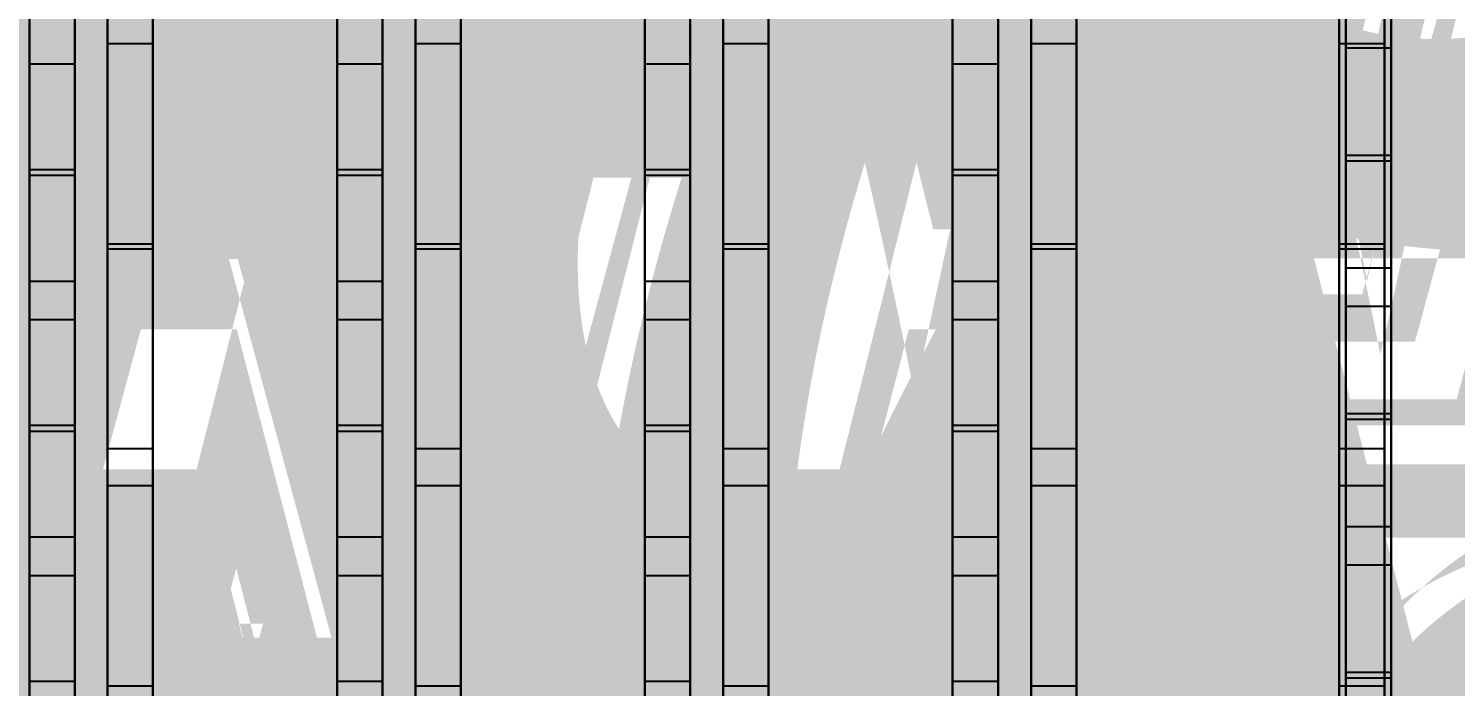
# Model space of a CAD drawing. Header units: inches. Extents: x 29 to 716, y 7 to 470.
# Drawn here: x 198.5 to 309.7, y 152.6 to 203.9 of the extents above; entities that cross this region are included whole.
import ezdxf

# ---------------------------------------------------------------- set-up
doc = ezdxf.new("R2010")
doc.units = ezdxf.units.IN
doc.header["$MEASUREMENT"] = 0
doc.layers.add('FT2', color=8, linetype='CONTINUOUS')
doc.layers.add('RT2', color=7, linetype='CONTINUOUS')

msp = doc.modelspace()

# ---------------------------------------------------------------- linework, layer by layer
at = {"layer": 'FT2'}
for points in [[(304.73, 81.28, 112), (304.73, 344.14, 112), (301.19, 344.14, 112), (301.19, 81.28, 112)], [(301.19, 81.28, 112), (301.19, 344.14, 112), (301.19, 344.14, 110.54), (301.19, 81.28, 110.54)], [(301.19, 81.28, 96), (301.19, 344.14, 96), (304.73, 344.14, 96), (304.73, 81.28, 96)], [(301.19, 81.28, 96), (301.19, 81.28, 97.46), (301.19, 344.14, 97.46), (301.19, 344.14, 96)], [(304.73, 81.28, 112), (304.73, 81.28, 110.54), (304.73, 344.14, 110.54), (304.73, 344.14, 112)], [(304.73, 81.28, 96), (304.73, 344.14, 96), (304.73, 344.14, 97.46), (304.73, 81.28, 97.46)], [(202.07, 81.28, 112), (202.07, 284.16, 112), (198.53, 284.16, 112), (198.53, 81.28, 112)], [(198.53, 81.28, 112), (198.53, 284.16, 112), (198.53, 284.16, 110.54), (198.53, 81.28, 110.54)], [(198.53, 81.28, 96), (198.53, 284.16, 96), (202.07, 284.16, 96), (202.07, 81.28, 96)], [(198.53, 81.28, 96), (198.53, 81.28, 97.46), (198.53, 284.16, 97.46), (198.53, 284.16, 96)], [(202.07, 81.28, 112), (202.07, 81.28, 110.54), (202.07, 284.16, 110.54), (202.07, 284.16, 112)], [(202.07, 81.28, 96), (202.07, 284.16, 96), (202.07, 284.16, 97.46), (202.07, 81.28, 97.46)], [(226.07, 81.28, 112), (226.07, 284.16, 112), (222.53, 284.16, 112), (222.53, 81.28, 112)], [(222.53, 81.28, 112), (222.53, 284.16, 112), (222.53, 284.16, 110.54), (222.53, 81.28, 110.54)], [(222.53, 81.28, 96), (222.53, 284.16, 96), (226.07, 284.16, 96), (226.07, 81.28, 96)], [(222.53, 81.28, 96), (222.53, 81.28, 97.46), (222.53, 284.16, 97.46), (222.53, 284.16, 96)], [(226.07, 81.28, 112), (226.07, 81.28, 110.54), (226.07, 284.16, 110.54), (226.07, 284.16, 112)], [(226.07, 81.28, 96), (226.07, 284.16, 96), (226.07, 284.16, 97.46), (226.07, 81.28, 97.46)], [(250.07, 81.28, 112), (250.07, 284.16, 112), (246.53, 284.16, 112), (246.53, 81.28, 112)], [(246.53, 81.28, 112), (246.53, 284.16, 112), (246.53, 284.16, 110.54), (246.53, 81.28, 110.54)], [(246.53, 81.28, 96), (246.53, 284.16, 96), (250.07, 284.16, 96), (250.07, 81.28, 96)], [(246.53, 81.28, 96), (246.53, 81.28, 97.46), (246.53, 284.16, 97.46), (246.53, 284.16, 96)], [(250.07, 81.28, 112), (250.07, 81.28, 110.54), (250.07, 284.16, 110.54), (250.07, 284.16, 112)], [(250.07, 81.28, 96), (250.07, 284.16, 96), (250.07, 284.16, 97.46), (250.07, 81.28, 97.46)], [(274.07, 81.28, 112), (274.07, 284.16, 112), (270.53, 284.16, 112), (270.53, 81.28, 112)], [(270.53, 81.28, 112), (270.53, 284.16, 112), (270.53, 284.16, 110.54), (270.53, 81.28, 110.54)], [(270.53, 81.28, 96), (270.53, 284.16, 96), (274.07, 284.16, 96), (274.07, 81.28, 96)], [(270.53, 81.28, 96), (270.53, 81.28, 97.46), (270.53, 284.16, 97.46), (270.53, 284.16, 96)], [(274.07, 81.28, 112), (274.07, 81.28, 110.54), (274.07, 284.16, 110.54), (274.07, 284.16, 112)], [(274.07, 81.28, 96), (274.07, 284.16, 96), (274.07, 284.16, 97.46), (274.07, 81.28, 97.46)], [(198.53, 204.2, 112), (198.53, 212.43, 96.69), (198.53, 211.14, 96), (198.53, 202.92, 111.31)], [(202.07, 204.2, 112), (202.07, 202.92, 111.31), (202.07, 211.14, 96), (202.07, 212.43, 96.69)], [(222.53, 204.2, 112), (222.53, 212.43, 96.69), (222.53, 211.14, 96), (222.53, 202.92, 111.31)], [(226.07, 204.2, 112), (226.07, 202.92, 111.31), (226.07, 211.14, 96), (226.07, 212.43, 96.69)], [(246.53, 204.2, 112), (246.53, 212.43, 96.69), (246.53, 211.14, 96), (246.53, 202.92, 111.31)], [(250.07, 204.2, 112), (250.07, 202.92, 111.31), (250.07, 211.14, 96), (250.07, 212.43, 96.69)], [(270.53, 204.2, 112), (270.53, 212.43, 96.69), (270.53, 211.14, 96), (270.53, 202.92, 111.31)], [(274.07, 204.2, 112), (274.07, 202.92, 111.31), (274.07, 211.14, 96), (274.07, 212.43, 96.69)], [(301.19, 194.06, 96.7), (301.19, 202.4, 112), (301.19, 203.68, 111.3), (301.19, 195.34, 96)], [(304.73, 194.06, 96.7), (304.73, 195.34, 96), (304.73, 203.68, 111.3), (304.73, 202.4, 112)], [(198.53, 192.93, 96.69), (198.53, 201.16, 112), (198.53, 202.45, 111.31), (198.53, 194.22, 96)], [(202.07, 192.93, 96.69), (202.07, 194.22, 96), (202.07, 202.45, 111.31), (202.07, 201.16, 112)], [(222.53, 192.93, 96.69), (222.53, 201.16, 112), (222.53, 202.45, 111.31), (222.53, 194.22, 96)], [(226.07, 192.93, 96.69), (226.07, 194.22, 96), (226.07, 202.45, 111.31), (226.07, 201.16, 112)], [(246.53, 192.93, 96.69), (246.53, 201.16, 112), (246.53, 202.45, 111.31), (246.53, 194.22, 96)], [(250.07, 192.93, 96.69), (250.07, 194.22, 96), (250.07, 202.45, 111.31), (250.07, 201.16, 112)], [(270.53, 192.93, 96.69), (270.53, 201.16, 112), (270.53, 202.45, 111.31), (270.53, 194.22, 96)], [(274.07, 192.93, 96.69), (274.07, 194.22, 96), (274.07, 202.45, 111.31), (274.07, 201.16, 112)], [(304.73, 194.06, 96.7), (304.73, 202.4, 112), (301.19, 202.4, 112), (301.19, 194.06, 96.7)], [(202.07, 192.93, 96.69), (202.07, 201.16, 112), (198.53, 201.16, 112), (198.53, 192.93, 96.69)], [(226.07, 192.93, 96.69), (226.07, 201.16, 112), (222.53, 201.16, 112), (222.53, 192.93, 96.69)], [(250.07, 192.93, 96.69), (250.07, 201.16, 112), (246.53, 201.16, 112), (246.53, 192.93, 96.69)], [(274.07, 192.93, 96.69), (274.07, 201.16, 112), (270.53, 201.16, 112), (270.53, 192.93, 96.69)], [(304.73, 185.25, 112), (304.73, 193.59, 96.7), (301.19, 193.59, 96.7), (301.19, 185.25, 112)], [(301.19, 185.25, 112), (301.19, 193.59, 96.7), (301.19, 192.31, 96), (301.19, 183.97, 111.3)], [(304.73, 185.25, 112), (304.73, 183.97, 111.3), (304.73, 192.31, 96), (304.73, 193.59, 96.7)], [(202.07, 184.23, 112), (202.07, 192.46, 96.69), (198.53, 192.46, 96.69), (198.53, 184.23, 112)], [(198.53, 184.23, 112), (198.53, 192.46, 96.69), (198.53, 191.18, 96), (198.53, 182.95, 111.31)], [(202.07, 184.23, 112), (202.07, 182.95, 111.31), (202.07, 191.18, 96), (202.07, 192.46, 96.69)], [(226.07, 184.23, 112), (226.07, 192.46, 96.69), (222.53, 192.46, 96.69), (222.53, 184.23, 112)], [(222.53, 184.23, 112), (222.53, 192.46, 96.69), (222.53, 191.18, 96), (222.53, 182.95, 111.31)], [(226.07, 184.23, 112), (226.07, 182.95, 111.31), (226.07, 191.18, 96), (226.07, 192.46, 96.69)], [(250.07, 184.23, 112), (250.07, 192.46, 96.69), (246.53, 192.46, 96.69), (246.53, 184.23, 112)], [(246.53, 184.23, 112), (246.53, 192.46, 96.69), (246.53, 191.18, 96), (246.53, 182.95, 111.31)], [(250.07, 184.23, 112), (250.07, 182.95, 111.31), (250.07, 191.18, 96), (250.07, 192.46, 96.69)], [(274.07, 184.23, 112), (274.07, 192.46, 96.69), (270.53, 192.46, 96.69), (270.53, 184.23, 112)], [(270.53, 184.23, 112), (270.53, 192.46, 96.69), (270.53, 191.18, 96), (270.53, 182.95, 111.31)], [(274.07, 184.23, 112), (274.07, 182.95, 111.31), (274.07, 191.18, 96), (274.07, 192.46, 96.69)], [(301.19, 173.89, 96.7), (301.19, 182.23, 112), (301.19, 183.51, 111.3), (301.19, 175.17, 96)], [(304.73, 173.89, 96.7), (304.73, 175.17, 96), (304.73, 183.51, 111.3), (304.73, 182.23, 112)], [(198.53, 172.97, 96.69), (198.53, 181.2, 112), (198.53, 182.48, 111.31), (198.53, 174.25, 96)], [(202.07, 172.97, 96.69), (202.07, 174.25, 96), (202.07, 182.48, 111.31), (202.07, 181.2, 112)], [(222.53, 172.97, 96.69), (222.53, 181.2, 112), (222.53, 182.48, 111.31), (222.53, 174.25, 96)], [(226.07, 172.97, 96.69), (226.07, 174.25, 96), (226.07, 182.48, 111.31), (226.07, 181.2, 112)], [(246.53, 172.97, 96.69), (246.53, 181.2, 112), (246.53, 182.48, 111.31), (246.53, 174.25, 96)], [(250.07, 172.97, 96.69), (250.07, 174.25, 96), (250.07, 182.48, 111.31), (250.07, 181.2, 112)], [(270.53, 172.97, 96.69), (270.53, 181.2, 112), (270.53, 182.48, 111.31), (270.53, 174.25, 96)], [(274.07, 172.97, 96.69), (274.07, 174.25, 96), (274.07, 182.48, 111.31), (274.07, 181.2, 112)], [(304.73, 173.89, 96.7), (304.73, 182.23, 112), (301.19, 182.23, 112), (301.19, 173.89, 96.7)], [(202.07, 172.97, 96.69), (202.07, 181.2, 112), (198.53, 181.2, 112), (198.53, 172.97, 96.69)], [(226.07, 172.97, 96.69), (226.07, 181.2, 112), (222.53, 181.2, 112), (222.53, 172.97, 96.69)], [(250.07, 172.97, 96.69), (250.07, 181.2, 112), (246.53, 181.2, 112), (246.53, 172.97, 96.69)], [(274.07, 172.97, 96.69), (274.07, 181.2, 112), (270.53, 181.2, 112), (270.53, 172.97, 96.69)], [(202.07, 164.27, 112), (202.07, 172.5, 96.69), (198.53, 172.5, 96.69), (198.53, 164.27, 112)], [(198.53, 164.27, 112), (198.53, 172.5, 96.69), (198.53, 171.21, 96), (198.53, 162.99, 111.31)], [(202.07, 164.27, 112), (202.07, 162.99, 111.31), (202.07, 171.21, 96), (202.07, 172.5, 96.69)], [(226.07, 164.27, 112), (226.07, 172.5, 96.69), (222.53, 172.5, 96.69), (222.53, 164.27, 112)], [(222.53, 164.27, 112), (222.53, 172.5, 96.69), (222.53, 171.21, 96), (222.53, 162.99, 111.31)], [(226.07, 164.27, 112), (226.07, 162.99, 111.31), (226.07, 171.21, 96), (226.07, 172.5, 96.69)], [(250.07, 164.27, 112), (250.07, 172.5, 96.69), (246.53, 172.5, 96.69), (246.53, 164.27, 112)], [(246.53, 164.27, 112), (246.53, 172.5, 96.69), (246.53, 171.21, 96), (246.53, 162.99, 111.31)], [(250.07, 164.27, 112), (250.07, 162.99, 111.31), (250.07, 171.21, 96), (250.07, 172.5, 96.69)], [(274.07, 164.27, 112), (274.07, 172.5, 96.69), (270.53, 172.5, 96.69), (270.53, 164.27, 112)], [(270.53, 164.27, 112), (270.53, 172.5, 96.69), (270.53, 171.21, 96), (270.53, 162.99, 111.31)], [(274.07, 164.27, 112), (274.07, 162.99, 111.31), (274.07, 171.21, 96), (274.07, 172.5, 96.69)], [(304.73, 165.08, 112), (304.73, 173.42, 96.7), (301.19, 173.42, 96.7), (301.19, 165.08, 112)], [(301.19, 165.08, 112), (301.19, 173.42, 96.7), (301.19, 172.14, 96), (301.19, 163.81, 111.3)], [(304.73, 165.08, 112), (304.73, 163.81, 111.3), (304.73, 172.14, 96), (304.73, 173.42, 96.7)], [(198.53, 153, 96.69), (198.53, 161.23, 112), (198.53, 162.52, 111.31), (198.53, 154.29, 96)], [(202.07, 153, 96.69), (202.07, 154.29, 96), (202.07, 162.52, 111.31), (202.07, 161.23, 112)], [(222.53, 153, 96.69), (222.53, 161.23, 112), (222.53, 162.52, 111.31), (222.53, 154.29, 96)], [(226.07, 153, 96.69), (226.07, 154.29, 96), (226.07, 162.52, 111.31), (226.07, 161.23, 112)], [(246.53, 153, 96.69), (246.53, 161.23, 112), (246.53, 162.52, 111.31), (246.53, 154.29, 96)], [(250.07, 153, 96.69), (250.07, 154.29, 96), (250.07, 162.52, 111.31), (250.07, 161.23, 112)], [(270.53, 153, 96.69), (270.53, 161.23, 112), (270.53, 162.52, 111.31), (270.53, 154.29, 96)], [(274.07, 153, 96.69), (274.07, 154.29, 96), (274.07, 162.52, 111.31), (274.07, 161.23, 112)], [(301.19, 153.72, 96.7), (301.19, 162.06, 112), (301.19, 163.34, 111.3), (301.19, 155, 96)], [(304.73, 153.72, 96.7), (304.73, 155, 96), (304.73, 163.34, 111.3), (304.73, 162.06, 112)], [(304.73, 153.72, 96.7), (304.73, 162.06, 112), (301.19, 162.06, 112), (301.19, 153.72, 96.7)], [(202.07, 153, 96.69), (202.07, 161.23, 112), (198.53, 161.23, 112), (198.53, 153, 96.69)], [(226.07, 153, 96.69), (226.07, 161.23, 112), (222.53, 161.23, 112), (222.53, 153, 96.69)], [(250.07, 153, 96.69), (250.07, 161.23, 112), (246.53, 161.23, 112), (246.53, 153, 96.69)], [(274.07, 153, 96.69), (274.07, 161.23, 112), (270.53, 161.23, 112), (270.53, 153, 96.69)], [(304.73, 144.91, 112), (304.73, 153.25, 96.7), (301.19, 153.25, 96.7), (301.19, 144.91, 112)], [(301.19, 144.91, 112), (301.19, 153.25, 96.7), (301.19, 151.97, 96), (301.19, 143.64, 111.3)], [(304.73, 144.91, 112), (304.73, 143.64, 111.3), (304.73, 151.97, 96), (304.73, 153.25, 96.7)]]:
    msp.add_3dface(points, dxfattribs=at)
at = {"layer": 'RT2'}
for points in [[(204.62, 377.81, 223.5), (204.62, 6.78, 238.98), (208.17, 6.78, 238.98), (208.17, 377.81, 223.5)], [(204.62, 377.81, 223.5), (204.62, 377.74, 222.04), (204.62, 6.72, 237.53), (204.62, 6.78, 238.98)], [(208.17, 377.81, 223.5), (208.17, 6.78, 238.98), (208.17, 6.72, 237.53), (208.17, 377.74, 222.04)], [(228.63, 377.81, 223.5), (228.63, 6.78, 238.98), (232.17, 6.78, 238.98), (232.17, 377.81, 223.5)], [(228.63, 377.81, 223.5), (228.63, 377.74, 222.04), (228.63, 6.72, 237.53), (228.63, 6.78, 238.98)], [(232.17, 377.81, 223.5), (232.17, 6.78, 238.98), (232.17, 6.72, 237.53), (232.17, 377.74, 222.04)], [(252.64, 377.81, 223.5), (252.64, 6.78, 238.98), (256.18, 6.78, 238.98), (256.18, 377.81, 223.5)], [(252.64, 377.81, 223.5), (252.64, 377.74, 222.04), (252.64, 6.72, 237.53), (252.64, 6.78, 238.98)], [(256.18, 377.81, 223.5), (256.18, 6.78, 238.98), (256.18, 6.72, 237.53), (256.18, 377.74, 222.04)], [(276.65, 377.81, 223.5), (276.65, 6.78, 238.98), (280.19, 6.78, 238.98), (280.19, 377.81, 223.5)], [(276.65, 377.81, 223.5), (276.65, 377.74, 222.04), (276.65, 6.72, 237.53), (276.65, 6.78, 238.98)], [(280.19, 377.81, 223.5), (280.19, 6.78, 238.98), (280.19, 6.72, 237.53), (280.19, 377.74, 222.04)], [(300.66, 377.81, 223.5), (300.66, 6.78, 238.98), (304.2, 6.78, 238.98), (304.2, 377.81, 223.5)], [(300.66, 377.81, 223.5), (300.66, 377.74, 222.04), (300.66, 6.72, 237.53), (300.66, 6.78, 238.98)], [(304.2, 377.81, 223.5), (304.2, 6.78, 238.98), (304.2, 6.72, 237.53), (304.2, 377.74, 222.04)], [(204.62, 344.31, 208.79), (204.62, 81.28, 219.77), (204.62, 81.34, 221.23), (204.62, 344.37, 210.25)], [(208.17, 344.31, 208.79), (208.17, 81.28, 219.77), (204.62, 81.28, 219.77), (204.62, 344.31, 208.79)], [(208.17, 344.31, 208.79), (208.17, 344.37, 210.25), (208.17, 81.34, 221.23), (208.17, 81.28, 219.77)], [(228.63, 344.31, 208.79), (228.63, 81.28, 219.77), (228.63, 81.34, 221.23), (228.63, 344.37, 210.25)], [(232.17, 344.31, 208.79), (232.17, 81.28, 219.77), (228.63, 81.28, 219.77), (228.63, 344.31, 208.79)], [(232.17, 344.31, 208.79), (232.17, 344.37, 210.25), (232.17, 81.34, 221.23), (232.17, 81.28, 219.77)], [(252.64, 344.31, 208.79), (252.64, 81.28, 219.77), (252.64, 81.34, 221.23), (252.64, 344.37, 210.25)], [(256.18, 344.31, 208.79), (256.18, 81.28, 219.77), (252.64, 81.28, 219.77), (252.64, 344.31, 208.79)], [(256.18, 344.31, 208.79), (256.18, 344.37, 210.25), (256.18, 81.34, 221.23), (256.18, 81.28, 219.77)], [(276.65, 344.31, 208.79), (276.65, 81.28, 219.77), (276.65, 81.34, 221.23), (276.65, 344.37, 210.25)], [(280.19, 344.31, 208.79), (280.19, 81.28, 219.77), (276.65, 81.28, 219.77), (276.65, 344.31, 208.79)], [(280.19, 344.31, 208.79), (280.19, 344.37, 210.25), (280.19, 81.34, 221.23), (280.19, 81.28, 219.77)], [(300.66, 344.31, 208.79), (300.66, 81.28, 219.77), (300.66, 81.34, 221.23), (300.66, 344.37, 210.25)], [(304.2, 344.31, 208.79), (304.2, 81.28, 219.77), (300.66, 81.28, 219.77), (300.66, 344.31, 208.79)], [(304.2, 344.31, 208.79), (304.2, 344.37, 210.25), (304.2, 81.34, 221.23), (304.2, 81.28, 219.77)], [(204.62, 202.74, 230.8), (204.62, 203.72, 229.73), (204.62, 188.11, 215.56), (204.62, 187.14, 216.64)], [(208.17, 202.74, 230.8), (208.17, 187.14, 216.64), (208.17, 188.11, 215.56), (208.17, 203.72, 229.73)], [(228.63, 202.74, 230.8), (228.63, 203.72, 229.73), (228.63, 188.11, 215.56), (228.63, 187.14, 216.64)], [(232.17, 202.74, 230.8), (232.17, 187.14, 216.64), (232.17, 188.11, 215.56), (232.17, 203.72, 229.73)], [(252.64, 202.74, 230.8), (252.64, 203.72, 229.73), (252.64, 188.11, 215.56), (252.64, 187.14, 216.64)], [(256.18, 202.74, 230.8), (256.18, 187.14, 216.64), (256.18, 188.11, 215.56), (256.18, 203.72, 229.73)], [(276.65, 202.74, 230.8), (276.65, 203.72, 229.73), (276.65, 188.11, 215.56), (276.65, 187.14, 216.64)], [(280.19, 202.74, 230.8), (280.19, 187.14, 216.64), (280.19, 188.11, 215.56), (280.19, 203.72, 229.73)], [(300.66, 202.74, 230.8), (300.66, 203.72, 229.73), (300.66, 188.11, 215.56), (300.66, 187.14, 216.64)], [(304.2, 202.74, 230.8), (304.2, 187.14, 216.64), (304.2, 188.11, 215.56), (304.2, 203.72, 229.73)], [(204.62, 202.74, 230.8), (204.62, 187.14, 216.64), (208.17, 187.14, 216.64), (208.17, 202.74, 230.8)], [(228.63, 202.74, 230.8), (228.63, 187.14, 216.64), (232.17, 187.14, 216.64), (232.17, 202.74, 230.8)], [(252.64, 202.74, 230.8), (252.64, 187.14, 216.64), (256.18, 187.14, 216.64), (256.18, 202.74, 230.8)], [(276.65, 202.74, 230.8), (276.65, 187.14, 216.64), (280.19, 187.14, 216.64), (280.19, 202.74, 230.8)], [(300.66, 202.74, 230.8), (300.66, 187.14, 216.64), (304.2, 187.14, 216.64), (304.2, 202.74, 230.8)], [(204.62, 186.71, 216.71), (204.62, 171.16, 232.12), (208.17, 171.16, 232.12), (208.17, 186.71, 216.71)], [(204.62, 186.71, 216.71), (204.62, 185.68, 215.68), (204.62, 170.13, 231.09), (204.62, 171.16, 232.12)], [(208.17, 186.71, 216.71), (208.17, 171.16, 232.12), (208.17, 170.13, 231.09), (208.17, 185.68, 215.68)], [(228.63, 186.71, 216.71), (228.63, 171.16, 232.12), (232.17, 171.16, 232.12), (232.17, 186.71, 216.71)], [(228.63, 186.71, 216.71), (228.63, 185.68, 215.68), (228.63, 170.13, 231.09), (228.63, 171.16, 232.12)], [(232.17, 186.71, 216.71), (232.17, 171.16, 232.12), (232.17, 170.13, 231.09), (232.17, 185.68, 215.68)], [(252.64, 186.71, 216.71), (252.64, 171.16, 232.12), (256.18, 171.16, 232.12), (256.18, 186.71, 216.71)], [(252.64, 186.71, 216.71), (252.64, 185.68, 215.68), (252.64, 170.13, 231.09), (252.64, 171.16, 232.12)], [(256.18, 186.71, 216.71), (256.18, 171.16, 232.12), (256.18, 170.13, 231.09), (256.18, 185.68, 215.68)], [(276.65, 186.71, 216.71), (276.65, 171.16, 232.12), (280.19, 171.16, 232.12), (280.19, 186.71, 216.71)], [(276.65, 186.71, 216.71), (276.65, 185.68, 215.68), (276.65, 170.13, 231.09), (276.65, 171.16, 232.12)], [(280.19, 186.71, 216.71), (280.19, 171.16, 232.12), (280.19, 170.13, 231.09), (280.19, 185.68, 215.68)], [(300.66, 186.71, 216.71), (300.66, 171.16, 232.12), (304.2, 171.16, 232.12), (304.2, 186.71, 216.71)], [(300.66, 186.71, 216.71), (300.66, 185.68, 215.68), (300.66, 170.13, 231.09), (300.66, 171.16, 232.12)], [(304.2, 186.71, 216.71), (304.2, 171.16, 232.12), (304.2, 170.13, 231.09), (304.2, 185.68, 215.68)], [(204.62, 168.25, 232.24), (204.62, 169.22, 231.17), (204.62, 153.62, 217), (204.62, 152.64, 218.08)], [(208.17, 168.25, 232.24), (208.17, 152.64, 218.08), (208.17, 153.62, 217), (208.17, 169.22, 231.17)], [(228.63, 168.25, 232.24), (228.63, 169.22, 231.17), (228.63, 153.62, 217), (228.63, 152.64, 218.08)], [(232.17, 168.25, 232.24), (232.17, 152.64, 218.08), (232.17, 153.62, 217), (232.17, 169.22, 231.17)], [(252.64, 168.25, 232.24), (252.64, 169.22, 231.17), (252.64, 153.62, 217), (252.64, 152.64, 218.08)], [(256.18, 168.25, 232.24), (256.18, 152.64, 218.08), (256.18, 153.62, 217), (256.18, 169.22, 231.17)], [(276.65, 168.25, 232.24), (276.65, 169.22, 231.17), (276.65, 153.62, 217), (276.65, 152.64, 218.08)], [(280.19, 168.25, 232.24), (280.19, 152.64, 218.08), (280.19, 153.62, 217), (280.19, 169.22, 231.17)], [(300.66, 168.25, 232.24), (300.66, 169.22, 231.17), (300.66, 153.62, 217), (300.66, 152.64, 218.08)], [(304.2, 168.25, 232.24), (304.2, 152.64, 218.08), (304.2, 153.62, 217), (304.2, 169.22, 231.17)], [(204.62, 168.25, 232.24), (204.62, 152.64, 218.08), (208.17, 152.64, 218.08), (208.17, 168.25, 232.24)], [(228.63, 168.25, 232.24), (228.63, 152.64, 218.08), (232.17, 152.64, 218.08), (232.17, 168.25, 232.24)], [(252.64, 168.25, 232.24), (252.64, 152.64, 218.08), (256.18, 152.64, 218.08), (256.18, 168.25, 232.24)], [(276.65, 168.25, 232.24), (276.65, 152.64, 218.08), (280.19, 152.64, 218.08), (280.19, 168.25, 232.24)], [(300.66, 168.25, 232.24), (300.66, 152.64, 218.08), (304.2, 152.64, 218.08), (304.2, 168.25, 232.24)]]:
    msp.add_3dface(points, dxfattribs=at)

# ---------------------------------------------------------------- texts
at = {"layer": 'n1t'}
for s, p in [('W79', (62.35, 149.81, 99.94)), ('W80', (65.86, 95.66, 99.94)), ('W75', (210.87, 77.78, 109.94)), ('W63', (62.35, 44.97, 99.94)), ('W62', (194.85, 44.97, 99.94)), ('W64', (130.35, 43.22, 109.94))]:
    msp.add_text(s, height=120, dxfattribs=at).set_placement(p)
at = {"layer": 'R1t'}
for s, p in [('R4', (188.05, 36.41, 106.51)), ('R11', (71.79, 33.59, 106.51))]:
    msp.add_text(s, height=120, dxfattribs=at).set_placement(p)
at = {"layer": 'R2t'}
msp.add_text('R10', height=120, dxfattribs=at).set_placement((58.46, 192.29, 239.36))
at = {"layer": 'W1t'}
for s, p in [('W78', (65.85, 100.16, 91.94)), ('W76', (212.62, 77.78, 116.69)), ('W77', (65.85, 49.53, 91.94)), ('W65', (130.35, 46.72, 116.69)), ('W66', (65.85, 37.5, 137.94))]:
    msp.add_text(s, height=120, dxfattribs=at).set_placement(p)
at = {"layer": 'W2t'}
for s, p in [('W17', (65.9, 195.51, 237.84)), ('W3', (116.76, 188.25, 212.69)), ('W59', (168.49, 188.25, 212.69)), ('W58', (174, 187.68, 212.69)), ('W57', (179.27, 185.96, 212.69)), ('W56', (184.07, 183.19, 212.69)), ('W55', (188.19, 179.49, 212.69)), ('W54', (191.44, 175, 212.69)), ('W18', (121.85, 172.97, 212.69)), ('W53', (193.7, 169.94, 212.69)), ('W48', (194.73, 164.21, 212.69)), ('W19', (158.38, 161.23, 212.69)), ('W60', (198.4, 121.24, 212.69)), ('W6', (277.12, 77.78, 236.44)), ('W1', (198.4, 60.47, 241.4)), ('W2', (130.4, 43.22, 237.69))]:
    msp.add_text(s, height=120, dxfattribs=at).set_placement(p)

doc.saveas('drawing.dxf')
